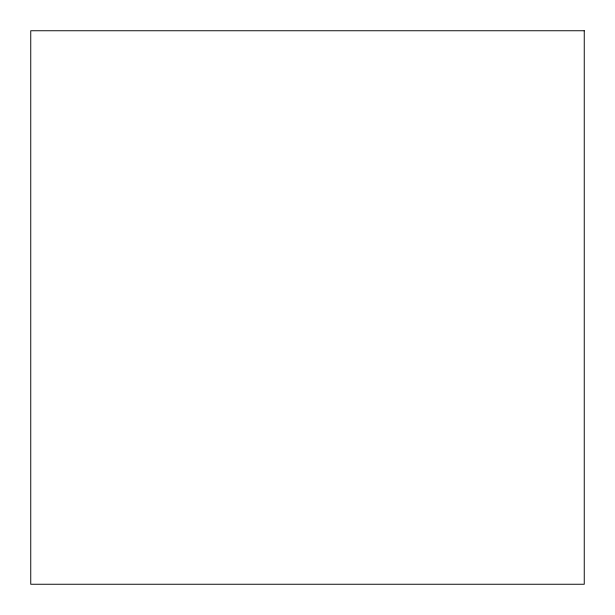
<?xml version="1.0" encoding="UTF-8"?>
<svg xmlns="http://www.w3.org/2000/svg" width="615" height="615" viewBox="0 0 615 615"><rect width="100%" height="100%" fill="white"/><g stroke="black" fill="none" stroke-linecap="round" stroke-linejoin="round"><path stroke-width="0.92" d="M584.25 30.75L30.75 30.75L30.75 584.25L584.25 584.25L584.25 30.75"/></g></svg>
